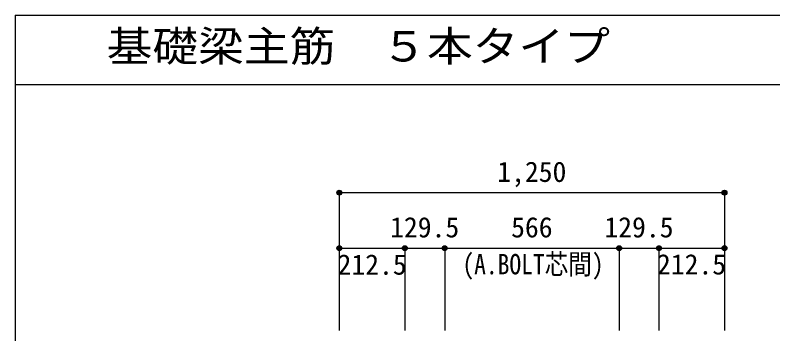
# Model space of a CAD drawing. Units: millimetres at full size, sheet at 1:30. Extents: x -5973 to 5954, y -4195 to 4201.
# Drawn here: x -5973 to -3514, y 3167 to 4201 of the extents above; entities that cross this region are included whole.
import ezdxf
from ezdxf.enums import TextEntityAlignment as Align

# ---------------------------------------------------------------- set-up
doc = ezdxf.new("R2010")
doc.units = ezdxf.units.MM
doc.header["$LTSCALE"] = 30
doc.header["$PDMODE"] = 32
doc.header["$PDSIZE"] = 15
for name, color, linetype in [('0-7_文字', 4, 'Continuous'), ('0-D_寸法', 4, 'Continuous'), ('6-7_文字', 7, 'Continuous'), ('F-0_枠', 6, 'Continuous')]:
    doc.layers.add(name, color=color, linetype=linetype)
doc.styles.add('ＭＳ ゴシック', font='')
doc.styles.get('ＭＳ ゴシック').set_extended_font_data('MS Gothic')

msp = doc.modelspace()

# ---------------------------------------------------------------- linework, layer by layer
at = {"layer": '0-D_寸法'}
for p, q in [((-4920.8, 3625.34), (-4920.8, 3445.34)), ((-4920.8, 3625.34), (-4920.8, 3445.34)), ((-4920.8, 3625.34), (-3670.8, 3625.34)), ((-3670.8, 3625.34), (-3670.8, 3445.34)), ((-4920.8, 3445.34), (-4708.3, 3445.34)), ((-4920.8, 3445.34), (-4920.8, 3178.3)), ((-4708.3, 3445.34), (-4708.3, 3178.3)), ((-4708.3, 3445.34), (-4578.8, 3445.34)), ((-4578.8, 3445.34), (-4578.8, 3178.3)), ((-4578.8, 3445.34), (-4012.8, 3445.34)), ((-4012.8, 3445.34), (-4012.8, 3178.3)), ((-4012.8, 3445.34), (-3883.3, 3445.34)), ((-3883.3, 3445.34), (-3883.3, 3178.3)), ((-3883.3, 3445.34), (-3670.8, 3445.34)), ((-3670.8, 3445.34), (-3670.8, 3178.3)), ((-3670.8, 3445.34), (-3670.8, 3178.3))]:
    msp.add_line(p, q, dxfattribs=at)
for centre, radius in [((-4920.8, 3625.34), 8), ((-4920.8, 3625.34), 7.2), ((-4920.8, 3625.34), 6.4), ((-4920.8, 3625.34), 5.6), ((-4920.8, 3625.34), 4.8), ((-4920.8, 3625.34), 4), ((-4920.8, 3625.34), 3.2), ((-4920.8, 3625.34), 2.4), ((-4920.8, 3625.34), 1.6), ((-4920.8, 3625.34), 0.8), ((-3670.8, 3625.34), 8), ((-3670.8, 3625.34), 7.2), ((-3670.8, 3625.34), 6.4), ((-3670.8, 3625.34), 5.6), ((-3670.8, 3625.34), 4.8), ((-3670.8, 3625.34), 4), ((-3670.8, 3625.34), 3.2), ((-3670.8, 3625.34), 2.4), ((-3670.8, 3625.34), 1.6), ((-3670.8, 3625.34), 0.8), ((-4920.8, 3445.34), 8), ((-4920.8, 3445.34), 7.2), ((-4920.8, 3445.34), 6.4), ((-4920.8, 3445.34), 5.6), ((-4920.8, 3445.34), 4.8), ((-4920.8, 3445.34), 4), ((-4920.8, 3445.34), 3.2), ((-4920.8, 3445.34), 2.4), ((-4920.8, 3445.34), 1.6), ((-4920.8, 3445.34), 0.8), ((-4708.3, 3445.34), 8), ((-4708.3, 3445.34), 7.2), ((-4708.3, 3445.34), 6.4), ((-4708.3, 3445.34), 5.6), ((-4708.3, 3445.34), 4.8), ((-4708.3, 3445.34), 4), ((-4708.3, 3445.34), 3.2), ((-4708.3, 3445.34), 2.4), ((-4708.3, 3445.34), 1.6), ((-4708.3, 3445.34), 0.8), ((-4578.8, 3445.34), 8), ((-4578.8, 3445.34), 7.2), ((-4578.8, 3445.34), 6.4), ((-4578.8, 3445.34), 5.6), ((-4578.8, 3445.34), 4.8), ((-4578.8, 3445.34), 4), ((-4578.8, 3445.34), 3.2), ((-4578.8, 3445.34), 2.4), ((-4578.8, 3445.34), 1.6), ((-4578.8, 3445.34), 0.8), ((-4012.8, 3445.34), 8), ((-4012.8, 3445.34), 7.2), ((-4012.8, 3445.34), 6.4), ((-4012.8, 3445.34), 5.6), ((-4012.8, 3445.34), 4.8), ((-4012.8, 3445.34), 4), ((-4012.8, 3445.34), 3.2), ((-4012.8, 3445.34), 2.4), ((-4012.8, 3445.34), 1.6), ((-4012.8, 3445.34), 0.8), ((-3883.3, 3445.34), 8), ((-3883.3, 3445.34), 7.2), ((-3883.3, 3445.34), 6.4), ((-3883.3, 3445.34), 5.6), ((-3883.3, 3445.34), 4.8), ((-3883.3, 3445.34), 4), ((-3883.3, 3445.34), 3.2), ((-3883.3, 3445.34), 2.4), ((-3883.3, 3445.34), 1.6), ((-3883.3, 3445.34), 0.8), ((-3670.8, 3445.34), 8), ((-3670.8, 3445.34), 7.2), ((-3670.8, 3445.34), 6.4), ((-3670.8, 3445.34), 5.6), ((-3670.8, 3445.34), 4.8), ((-3670.8, 3445.34), 4), ((-3670.8, 3445.34), 3.2), ((-3670.8, 3445.34), 2.4), ((-3670.8, 3445.34), 1.6), ((-3670.8, 3445.34), 0.8)]:
    msp.add_circle(centre, radius, dxfattribs=at)
at = {"layer": '0-D_寸法', "color": 7}
for p in [(-4920.8, 3625.34), (-4920.8, 3625.34), (-3670.8, 3625.34), (-4920.8, 3445.34), (-4920.8, 3445.34), (-4708.3, 3445.34), (-4708.3, 3445.34), (-4578.8, 3445.34), (-4578.8, 3445.34), (-4012.8, 3445.34), (-4012.8, 3445.34), (-3883.3, 3445.34), (-3883.3, 3445.34), (-3670.8, 3445.34), (-3670.8, 3445.34)]:
    msp.add_point(p, dxfattribs=at)
at = {"layer": 'F-0_枠'}
for q in [(5954.1, 4201.15), (-5972.88, -4195.24)]:
    msp.add_line((-5972.88, 4201.15), q, dxfattribs=at)
at = {"layer": 'F-0_枠', "color": 2}
msp.add_line((-5972.88, 3976.15), (3723.6, 3976.15), dxfattribs=at)

# ---------------------------------------------------------------- texts
at = {"layer": '0-7_文字', "style": 'ＭＳ ゴシック', "width": 0.85}
msp.add_text('(A.BOLT芯間)', height=65.98, dxfattribs=at).set_placement((-4521.31, 3340.58), align=Align.BOTTOM_LEFT)
at = {"layer": '0-D_寸法', "style": 'ＭＳ ゴシック'}
for s, p in [('1,250', (-4408.3, 3640.34)), ('129.5', (-4756.05, 3460.34)), ('566', (-4363.3, 3460.34)), ('129.5', (-4060.55, 3460.34)), ('212.5', (-4926.56, 3339.41)), ('212.5', (-3889.87, 3340.09))]:
    msp.add_text(s, height=65.98, dxfattribs=at).set_placement(p, align=Align.BOTTOM_LEFT)
at = {"layer": '6-7_文字', "color": 2, "style": 'ＭＳ ゴシック', "width": 1.1}
msp.add_text('\u3000\u3000基礎梁主筋\u3000５本タイプ', height=98.97, dxfattribs=at).set_placement((-5972.88, 4021.15), align=Align.BOTTOM_LEFT)

doc.saveas('drawing.dxf')
